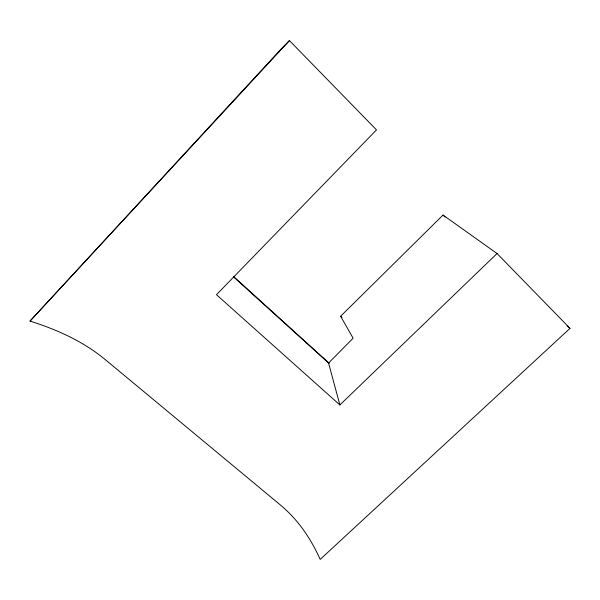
<?xml version="1.0" encoding="UTF-8"?>
<svg xmlns="http://www.w3.org/2000/svg" width="600" height="600" viewBox="0 0 600 600"><rect width="100%" height="100%" fill="white"/><g stroke="black" fill="none" stroke-linecap="round" stroke-linejoin="round"><path stroke-width="0.9" d="M30 321.097L280.545 49.613L289.447 40.598L376.5 129.885L216.487 294.705L339.877 404.94L497.055 253.538L570 328.358L320.197 559.403C313.695 544.995 305.513 531.255 295.065 519.338A145.642 123.998 -0.5 0 0 280.043 504.69L105.51 359.805A158.947 137.73 14.5 0 0 87.668 346.875C69.81 335.558 50.115 327.442 30 321.097L289.447 40.598M339.877 404.94L328.56 363.053L353.115 338.197L340.62 316.245L443.04 215.055L497.055 253.538M567.067 326.055L570 328.358M233.647 276.57L329.28 363.3M233.685 277.028L328.56 363.053M340.62 316.245L341.985 317.52M443.04 215.055L444.998 217.05"/></g></svg>
